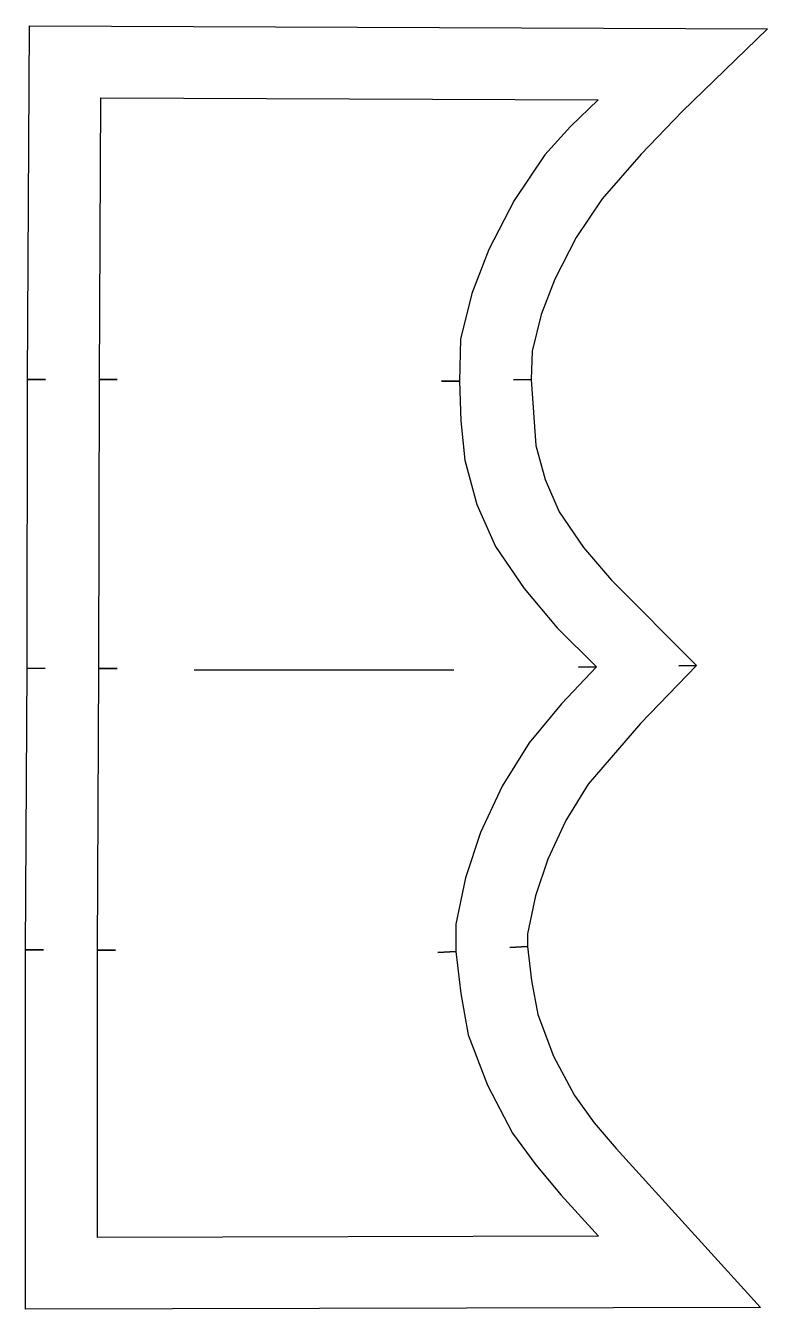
# Model space of a CAD drawing. Header units: inches. Extents: x 0 to 4.07, y 0 to 7.03.
import ezdxf

# ---------------------------------------------------------------- set-up
doc = ezdxf.new("R2010")
doc.units = ezdxf.units.IN

msp = doc.modelspace()

# ---------------------------------------------------------------- linework, layer by layer
at = {"layer": 'T001L001'}
for points in [[(0, 0), (0, 1.969), (0.098, 1.969), (0, 1.969), (0.009, 3.513), (0.107, 3.512), (0.009, 3.513), (0.01, 5.096), (0.108, 5.096), (0.01, 5.096), (0.021, 7.034), (4.066, 7.017), (3.599, 6.564), (3.374, 6.33), (3.161, 6.086), (3.018, 5.873), (2.901, 5.645), (2.826, 5.452), (2.776, 5.251), (2.772, 5.095), (2.674, 5.093), (2.772, 5.095), (2.797, 4.734), (2.848, 4.547), (2.925, 4.37), (3.058, 4.175), (3.211, 3.995), (3.678, 3.528), (3.58, 3.527), (3.678, 3.528), (3.371, 3.211), (3.084, 2.877), (2.961, 2.678), (2.863, 2.466), (2.795, 2.265), (2.752, 2.058), (2.752, 1.989), (2.654, 1.983), (2.752, 1.989), (2.774, 1.801), (2.808, 1.616), (2.894, 1.388), (3.008, 1.171), (3.117, 1.022), (3.237, 0.881), (4.029, 0.01), (0, 0)], [(0.393, 0.394), (0.394, 1.968), (0.492, 1.968), (0.394, 1.968), (0.402, 3.511), (0.501, 3.511), (0.402, 3.511), (0.404, 5.095), (0.502, 5.095), (0.404, 5.095), (0.412, 6.638), (3.138, 6.627), (2.987, 6.481), (2.846, 6.327), (2.678, 6.076), (2.539, 5.807), (2.446, 5.566), (2.384, 5.317), (2.378, 5.086), (2.279, 5.086), (2.378, 5.086), (2.386, 4.869), (2.408, 4.653), (2.474, 4.411), (2.575, 4.18), (2.732, 3.949), (2.914, 3.735), (3.13, 3.52), (3.031, 3.518), (3.13, 3.52), (2.938, 3.317), (2.76, 3.105), (2.613, 2.866), (2.494, 2.612), (2.411, 2.365), (2.359, 2.11), (2.358, 1.96), (2.26, 1.955), (2.358, 1.96), (2.385, 1.731), (2.426, 1.504), (2.531, 1.228), (2.669, 0.966), (2.796, 0.791), (2.936, 0.626), (3.141, 0.401), (0.393, 0.394)], [(0.923, 3.505), (2.347, 3.505)]]:
    msp.add_lwpolyline(points, dxfattribs=at)

doc.saveas('drawing.dxf')
